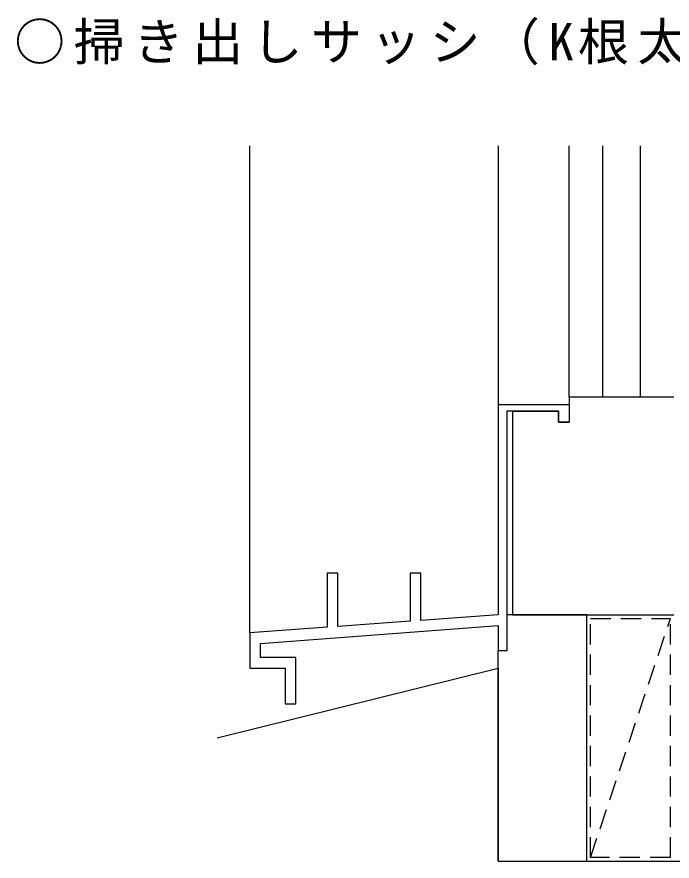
# Model space of a CAD drawing. Units: millimetres, scale not verified. Extents: x -688 to 687, y -487 to 475.
# Drawn here: x 44.7 to 238.5, y -37.2 to 212.3 of the extents above; entities that cross this region are included whole.
import ezdxf

# ---------------------------------------------------------------- set-up
doc = ezdxf.new("R2010")
doc.units = ezdxf.units.MM
doc.header["$LTSCALE"] = 5
doc.linetypes.add('DASHED1', pattern=[1.8, 1.2, -0.6])
doc.layers.add('1-0_中心線', color=7, linetype='Continuous')
doc.layers.add('1-2_太線１', color=7, linetype='Continuous')
doc.styles.add('ＭＳ ゴシック', font='')
doc.styles.get('ＭＳ ゴシック').set_extended_font_data('MS Gothic')

msp = doc.modelspace()

# ---------------------------------------------------------------- linework, layer by layer
at = {"layer": '1-0_中心線'}
for p, q in [((213.287, 35.53), (189.662, 35.53)), ((213.287, -37.219), (213.287, 35.531))]:
    msp.add_line(p, q, dxfattribs=at)
at = {"layer": '1-0_中心線', "linetype": 'DASHED1'}
for p, q in [((214.337, 34.48), (237.962, 34.48)), ((214.337, -36.17), (214.337, 34.48)), ((214.337, -36.17), (237.962, 34.48)), ((237.962, -36.17), (237.962, 34.48)), ((237.962, -36.17), (214.337, -36.17))]:
    msp.add_line(p, q, dxfattribs=at)
at = {"layer": '1-0_中心線'}
msp.add_lwpolyline([(187.037, -37.22), (187.037, 25.03), (189.662, 25.03), (189.662, 35.53)], dxfattribs=at)
at = {"layer": '1-2_太線１'}
for p, q in [((113.537, 30.28), (113.537, 174.149)), ((187.037, 174.149), (187.037, 97.78)), ((208.037, 99.878), (208.037, 174.149)), ((218.037, 99.878), (218.037, 174.149)), ((229.012, 174.149), (229.012, 99.878)), ((187.037, 97.78), (208.037, 97.78)), ((187.037, 97.778), (187.037, 35.53)), ((189.662, 25.03), (189.662, 95.89)), ((189.662, 95.89), (204.887, 95.89)), ((191.237, 95.678), (191.237, 35.53)), ((204.887, 95.89), (204.887, 92.528)), ((204.887, 92.528), (208.037, 92.528)), ((139.612, 47.893), (136.462, 47.893)), ((136.462, 47.893), (136.462, 31.918)), ((139.612, 32.143), (139.612, 47.893)), ((164.112, 47.893), (160.962, 47.893)), ((160.962, 47.893), (160.962, 33.668)), ((164.112, 33.893), (164.112, 47.893)), ((187.037, 35.53), (164.112, 33.893)), ((191.237, 35.53), (239.012, 35.53)), ((160.962, 33.668), (139.612, 32.143)), ((187.037, -37.22), (409.857, -37.22))]:
    msp.add_line(p, q, dxfattribs=at)
for points in [[(239.012, 99.878), (208.037, 99.878), (208.037, 92.528), (204.887, 92.528), (204.887, 95.678), (191.237, 95.678)], [(136.462, 31.918), (113.537, 30.28), (113.537, 19.78), (124.037, 19.78), (124.037, 9.28), (127.187, 9.28), (127.187, 22.93), (116.687, 22.93), (116.687, 27.13), (187.037, 32.38), (187.037, 25.03), (189.662, 25.03)], [(103.937, -0.785), (187.037, 19.78), (187.037, -37.22)]]:
    msp.add_lwpolyline(points, dxfattribs=at)

# ---------------------------------------------------------------- texts
at = {"layer": '1-0_中心線', "insert": (43.915, 198.007), "char_height": 11, "attachment_point": 7, "style": 'ＭＳ ゴシック'}
msp.add_mtext('\\T1.17;○掃き出しサッシ（K根太工法）', dxfattribs=at)

doc.saveas('drawing.dxf')
